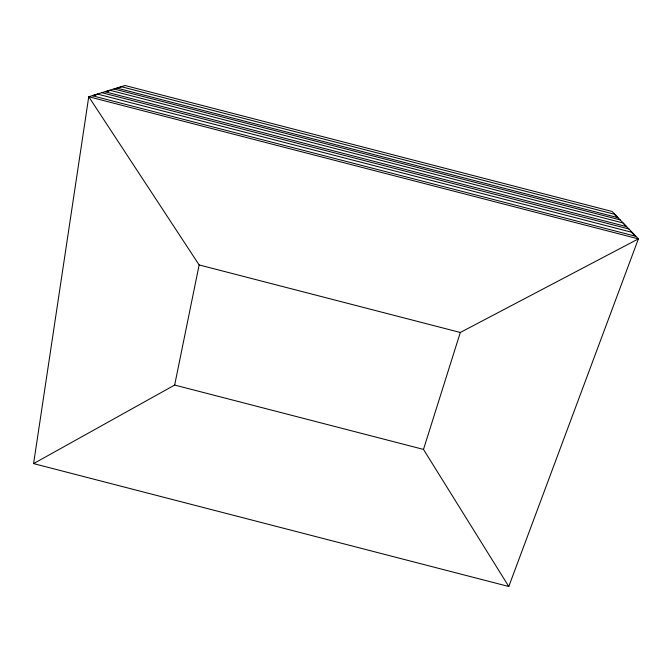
<?xml version="1.0" encoding="UTF-8"?>
<svg xmlns="http://www.w3.org/2000/svg" width="672" height="672" viewBox="0 0 672 672"><rect width="100%" height="100%" fill="white"/><g stroke="black" fill="none" stroke-linecap="round" stroke-linejoin="round"><path stroke-width="1.01" d="M33.6 463.604L88.754 96.734L125.034 85.504L612.116 211.478L638.4 238.879L508.78 586.496L33.6 463.604L174.661 385.056L423.486 449.408L508.78 586.496M174.661 385.056L199.139 264.936L88.754 96.734L638.4 238.879L460.312 332.48L199.139 264.936M423.486 449.408L460.312 332.48M92.946 95.777L96.718 94.643M105.857 91.77L109.99 90.518M116.701 88.402L120.523 87.242M113.896 88.956L620.189 219.895M101.842 92.686L628.916 229.001M614.561 214.502L617.812 217.896M624.952 225.355L626.354 226.825M631.814 232.529L635.628 236.51M97.726 94.156L92.467 95.785L635.62 236.25L631.806 232.277L97.726 94.156M110.107 90.308L105.269 91.812L626.346 226.573L622.835 222.911L110.107 90.308M121.54 86.764L117.071 88.15L617.795 217.652L614.561 214.267L121.54 86.764"/></g></svg>
